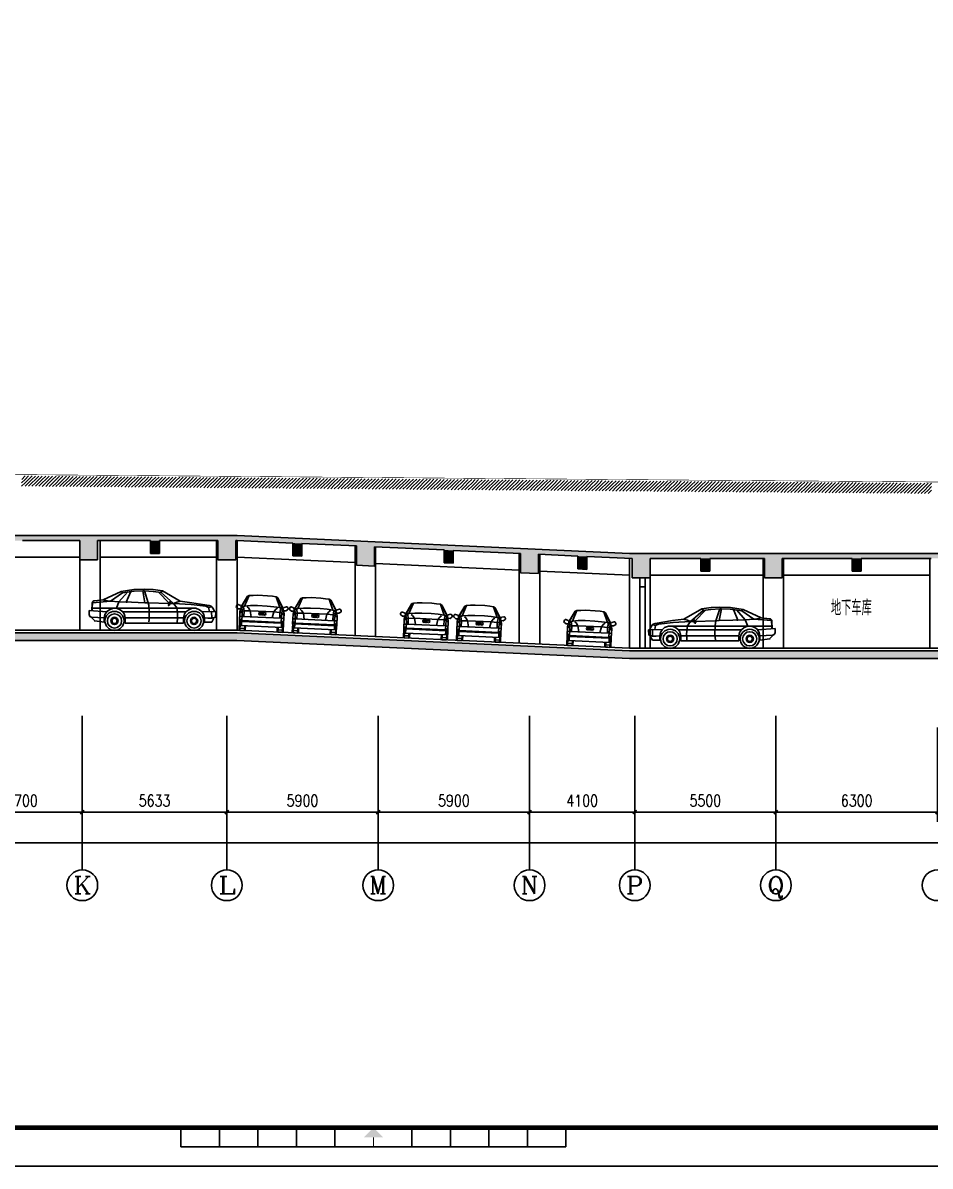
# Model space of a CAD drawing. Extents: x -1348811 to 123514, y -640545 to 749356.
# Drawn here: x -864439 to -829079, y 55076 to 99626 of the extents above; entities that cross this region are included whole.
import ezdxf
from ezdxf.enums import TextEntityAlignment as Align
from ezdxf.xclip import XClip

# ---------------------------------------------------------------- set-up
doc = ezdxf.new("R2010")
doc.units = 0
doc.header["$LTSCALE"] = 10
doc.header["$MEASUREMENT"] = 0
doc.header["$XCLIPFRAME"] = 0
doc.layers.get('0').update_dxf_attribs({"linetype": 'CONTINUOUS'})
doc.layers.get('Defpoints').update_dxf_attribs({"linetype": 'CONTINUOUS'})
for name, color, linetype in [('AXIS', 3, 'CONTINUOUS'), ('AXIS_TEXT', 7, 'CONTINUOUS'), ('PUB_HATCH', 9, 'CONTINUOUS'), ('TEXT', 7, 'CONTINUOUS'), ('wall', 8, 'CONTINUOUS'), ('WINDOW', 4, 'CONTINUOUS'), ('图框', 7, 'CONTINUOUS')]:
    doc.layers.add(name, color=color, linetype=linetype)
doc.styles.add('_TCH_AXIS', font='COMPLEX', dxfattribs={"bigfont": 'GBCBIG'})
doc.styles.add('DIM_FONT', font='SIMPLEX', dxfattribs={"width": 0.8, "bigfont": 'HZTXT'})
doc.styles.add('FS2', font='tjromans.shx', dxfattribs={"width": 0.8, "bigfont": 'tjhztxt.shx'})
doc.styles.get("Standard").update_dxf_attribs({"font": 'GBENOR', "bigfont": 'GBCBIG'})
doc.dimstyles.new('DIMN150', dxfattribs={"dimscale": 1.5, "dimtxt": 300, "dimasz": 100, "dimexe": 250, "dimexo": 300, "dimgap": 150, "dimtad": 1, "dimdec": 0, "dimzin": 0, "dimdsep": 46, "dimtxsty": 'DIM_FONT', "dimblk": 'ARCHTICK', "dimcen": 0.09, "dimclrt": 7, "dimazin": 2, "dimtfac": 1, "dimtdec": 0, "dimtix": 1, "dimtmove": 2, "dimatfit": 3, "dimfxl": 0, "dimtolj": 1, "dimtzin": 0, "dimarcsym": 0})

# ---------------------------------------------------------------- blocks, each defined once
blk = doc.blocks.new('$elev$00000063')
for p, q in [((-1095, 1524), (-1792, 1196)), ((-1041, 1469), (-1505, 1142)), ((-1177, 1114), (-849, 1497)), ((-1095, 1524), (-596, 1598)), ((-1041, 1469), (-1095, 1524)), ((-1081, 1510), (-1068, 1497)), ((-1068, 1497), (-1041, 1469)), ((-1041, 1469), (-590, 1538)), ((-849, 1497), (-1041, 1469)), ((-891, 1109), (-713, 1524)), ((-713, 1524), (-849, 1497)), ((-685, 1524), (-713, 1524)), ((-590, 1538), (-685, 1524)), ((-596, 1598), (-183, 1613)), ((-180, 1551), (-590, 1538)), ((-590, 1538), (-249, 1551)), ((-249, 1551), (-180, 1551)), ((-166, 1087), (-249, 1551)), ((154, 1598), (-183, 1613)), ((-180, 1551), (161, 1524)), ((-180, 1551), (-33, 1085)), ((154, 1598), (516, 1551)), ((161, 1524), (462, 1483)), ((161, 1524), (366, 1497)), ((462, 1483), (366, 1497)), ((784, 1064), (366, 1497)), ((462, 1483), (489, 1524)), ((953, 1059), (462, 1483)), ((489, 1524), (516, 1551)), ((516, 1551), (1212, 1142)), ((-2218, 1068), (-2229, 786)), ((-2202, 1087), (-2215, 869)), ((-1505, 1142), (-2202, 1087)), ((-1792, 1196), (-2128, 1164)), ((-1792, 1196), (-1750, 1182)), ((-1750, 1182), (-1628, 1155)), ((-1505, 1142), (-1628, 1155)), ((-1505, 1142), (-1177, 1114)), ((-1273, 869), (-1177, 1114)), ((-1177, 1114), (-891, 1109)), ((-693, 1103), (-1177, 1114)), ((-891, 1109), (-853, 1107)), ((-693, 1103), (-166, 1087)), ((-33, 1085), (-166, 1087)), ((-33, 1085), (782, 1060)), ((746, 983), (779, 1053)), ((746, 983), (751, 987)), ((746, 983), (762, 983)), ((751, 987), (789, 1059)), ((783, 987), (762, 983)), ((779, 1053), (834, 1158)), ((822, 1059), (783, 987)), ((819, 1120), (789, 1059)), ((834, 1158), (819, 1120)), ((835, 1120), (822, 1059)), ((822, 1059), (953, 1059)), ((834, 1158), (835, 1120)), ((1076, 1101), (953, 1059)), ((1090, 869), (953, 1059)), ((953, 1059), (1636, 1019)), ((1172, 1128), (1076, 1101)), ((1212, 1142), (1172, 1128)), ((1212, 1142), (1661, 1087)), ((2210, 950), (1636, 1019)), ((1661, 1087), (2334, 982)), ((2319, 896), (2210, 950)), ((2219, 951), (2327, 973)), ((2319, 896), (2373, 909)), ((2319, 896), (2352, 738)), ((2373, 909), (2456, 923)), ((-2338, 786), (-2338, 622)), ((-2338, 786), (-1655, 732)), ((-2262, 524), (-2119, 377)), ((-2242, 522), (-1750, 500)), ((-2215, 869), (-2215, 786)), ((-2215, 869), (1814, 869)), ((-1723, 623), (-1750, 500)), ((-1750, 322), (-1750, 500)), ((-1655, 732), (-1723, 623)), ((-1650, 741), (-1546, 814)), ((-1546, 814), (-1409, 869)), ((-1273, 869), (-1136, 814)), ((-1136, 814), (-1027, 732)), ((-958, 623), (-1027, 732)), ((1431, 732), (-1027, 732)), ((-958, 623), (-931, 500)), ((-931, 500), (-931, 295)), ((1335, 500), (-931, 500)), ((1335, 500), (1335, 295)), ((1337, 499), (1362, 610)), ((1431, 732), (1363, 623)), ((1431, 732), (1541, 814)), ((1677, 869), (1541, 814)), ((1964, 814), (1814, 869)), ((2060, 732), (1964, 814)), ((2436, 738), (2060, 732)), ((2060, 732), (2127, 623)), ((2155, 500), (2127, 623)), ((2155, 500), (2155, 322)), ((2291, 486), (2155, 500)), ((2456, 486), (2291, 486)), ((2428, 486), (2587, 520)), ((2596, 735), (2436, 738)), ((2441, 488), (2436, 738)), ((2523, 488), (2437, 322)), ((2556, 735), (2480, 878)), ((2596, 735), (2587, 520)), ((-2119, 377), (-2147, 377)), ((-2119, 377), (-1750, 322)), ((-931, 295), (1335, 295)), ((2437, 322), (2155, 322))]:
    blk.add_line(p, q)
for points in [[(-33, 1085, -0.073246), (-13, 336)], [(1079, 868, -0.088107), (1087, 295)]]:
    blk.add_lwpolyline(points, format="xyb")
for centre, radius in [((-1352, 377), 372), ((-1352, 377), 277), ((-1352, 377), 141), ((-1352, 377), 104), ((1751, 377), 372), ((1751, 377), 277), ((1751, 377), 141), ((1751, 377), 104)]:
    blk.add_circle(centre, radius)
for centre, radius, start, end in [((-2118, 1064), 100, 95.5094, 177.8582), ((2303, 784), 200, 27.974, 81.1208), ((-2238, 622), 100, 180, 267.3569)]:
    blk.add_arc(centre, radius, start, end)
at = {"width": 0.8, "flags": 9}
for tag in ['XSIZE', 'YSIZE']:
    blk.add_attdef(tag, (0, 0), '', height=0.5, dxfattribs=at)
blk = doc.blocks.new('M_G20')
for p, q in [((-809, 922), (-591, 1351)), ((-809, 947), (-591, 1351)), ((-527, 1378), (-688, 961)), ((-594, 1337), (-591, 1351)), ((-591, 1351), (-527, 1378)), ((-527, 1378), (-379, 1391)), ((-190, 1405), (-379, 1391)), ((186, 1405), (-190, 1405)), ((186, 1405), (375, 1391)), ((523, 1378), (375, 1391)), ((522, 1378), (684, 961)), ((590, 1337), (523, 1378)), ((805, 947), (590, 1337)), ((805, 922), (590, 1337)), ((-990, 987), (-1010, 945)), ((-997, 895), (-926, 845)), ((-854, 980), (-942, 1007)), ((-808, 921), (-854, 980)), ((-808, 921), (-835, 849)), ((-809, 880), (-782, 921)), ((-808, 921), (-782, 921)), ((-688, 961), (-782, 921)), ((-729, 921), (-688, 961)), ((-729, 921), (-702, 773)), ((-723, 1111), (-725, 1108)), ((-688, 961), (-460, 988)), ((-539, 894), (-594, 934)), ((-460, 786), (-539, 894)), ((-460, 988), (-190, 1001)), ((-190, 1001), (186, 1001)), ((455, 988), (186, 1001)), ((684, 961), (455, 988)), ((455, 786), (534, 894)), ((534, 894), (590, 934)), ((724, 921), (684, 961)), ((684, 961), (778, 921)), ((698, 773), (724, 921)), ((719, 1111), (720, 1108)), ((805, 880), (778, 921)), ((804, 921), (850, 980)), ((831, 849), (804, 921)), ((804, 921), (830, 849)), ((850, 980), (938, 1007)), ((993, 895), (922, 845)), ((986, 987), (1006, 945)), ((-835, 849), (-926, 845)), ((-863, 732), (-832, 856)), ((-837, 848), (-863, 732)), ((-782, 759), (-863, 678)), ((-863, 732), (-863, 369)), ((-769, 549), (-863, 543)), ((-863, 449), (-769, 389)), ((-782, 813), (-809, 880)), ((-782, 759), (-782, 813)), ((-782, 759), (-702, 773)), ((-782, 759), (-769, 604)), ((-769, 389), (-769, 604)), ((-769, 549), (765, 549)), ((-702, 773), (-460, 786)), ((-702, 774), (-702, 549)), ((455, 786), (-460, 786)), ((-414, 549), (-460, 786)), ((410, 549), (456, 786)), ((698, 773), (455, 786)), ((698, 774), (698, 549)), ((778, 759), (698, 773)), ((778, 759), (765, 604)), ((765, 389), (765, 604)), ((859, 543), (765, 549)), ((765, 389), (859, 449)), ((805, 880), (778, 813)), ((778, 813), (778, 759)), ((778, 759), (859, 678)), ((828, 856), (859, 732)), ((830, 849), (922, 845)), ((833, 848), (859, 732)), ((859, 732), (859, 369)), ((-863, 369), (-809, 194)), ((-782, 356), (-863, 369)), ((-863, 369), (-859, 354)), ((-859, 354), (-863, 369)), ((-859, 356), (-859, 47)), ((-828, 241), (-859, 253)), ((-859, 122), (-828, 89)), ((-828, 2), (-859, 47)), ((-828, 2), (-828, 256)), ((-828, 241), (-824, 241)), ((-652, 89), (-828, 89)), ((-652, 2), (-828, 2)), ((805, 194), (-809, 194)), ((-769, 389), (-782, 356)), ((778, 356), (-782, 356)), ((-782, 194), (-782, 356)), ((765, 389), (-769, 389)), ((-652, 2), (-652, 194)), ((-621, 122), (-652, 89)), ((-652, 2), (-621, 47)), ((-621, 47), (-621, 194)), ((617, 47), (617, 194)), ((617, 122), (648, 89)), ((648, 2), (617, 47)), ((648, 194), (648, 2)), ((648, 89), (825, 89)), ((825, 2), (648, 2)), ((765, 389), (778, 356)), ((778, 356), (859, 369)), ((778, 356), (778, 194)), ((859, 369), (805, 194)), ((820, 241), (825, 241)), ((825, 2), (825, 256)), ((855, 253), (825, 241)), ((855, 122), (825, 89)), ((855, 47), (825, 2)), ((859, 369), (855, 354)), ((855, 354), (859, 369)), ((855, 47), (855, 356))]:
    blk.add_line(p, q)
for centre in [(-79, 694), (-29, 694), (26, 694), (96, 694)]:
    blk.add_circle(centre, 50)
for centre, start, end in [((-975, 928), 153.6733, 235.4221), ((-954, 969), 72.6944, 153.6733), ((950, 969), 26.3267, 107.3056), ((970, 928), 304.5779, 26.3267)]:
    blk.add_arc(centre, 40, start, end)
at = {"width": 0.8, "flags": 9}
for tag in ['XSIZE', 'YSIZE']:
    blk.add_attdef(tag, (0, 0), '', height=0.5, dxfattribs=at)
blk = doc.blocks.new('$LinePat$00000001')
for p, q in [((100, 0), (0, -100)), ((100, -100), (0, -200)), ((100, -200), (0, -300))]:
    blk.add_line(p, q)
blk = doc.blocks.new('_ArchTick')
at = {"color": 0, "linetype": 'ByBlock', "const_width": 0.4}
blk.add_lwpolyline([(-0.5, -0.5), (0.5, 0.5)], dxfattribs=at)
blk = doc.blocks.new('*D1665')
at = {"layer": 'AXIS', "color": 0, "lineweight": -2}
for p, q in [((0, -18434), (0, -23309)), ((211333, -18434), (211333, -23309)), ((0, -22934), (211333, -22934))]:
    blk.add_line(p, q, dxfattribs=at)
at = {"layer": 'Defpoints', "color": 0}
for p in [(0, -17984), (211333, -17984), (211333, -22934)]:
    blk.add_point(p, dxfattribs=at)
at = {"layer": 'AXIS', "color": 0, "lineweight": -2, "xscale": 150, "yscale": 150, "zscale": 150, "rotation": 180}
blk.add_blockref('_ArchTick', (0, -22934), dxfattribs=at)
at = {"layer": 'AXIS', "color": 0, "lineweight": -2, "xscale": 150, "yscale": 150, "zscale": 150}
blk.add_blockref('_ArchTick', (211333, -22934), dxfattribs=at)
at = {"layer": 'AXIS', "color": 7, "insert": (105667, -22484), "char_height": 450, "attachment_point": 5, "style": 'DIM_FONT'}
blk.add_mtext('\\A1;211333', dxfattribs=at)
blk = doc.blocks.new('*D1674')
at = {"layer": 'AXIS', "color": 0, "lineweight": -2}
for p, q in [((37400, -18434), (37400, -22109)), ((42100, -18434), (42100, -22109)), ((37400, -21734), (42100, -21734))]:
    blk.add_line(p, q, dxfattribs=at)
at = {"layer": 'Defpoints', "color": 0}
for p in [(37400, -17984), (42100, -17984), (42100, -21734)]:
    blk.add_point(p, dxfattribs=at)
at = {"layer": 'AXIS', "color": 0, "lineweight": -2, "xscale": 150, "yscale": 150, "zscale": 150, "rotation": 180}
blk.add_blockref('_ArchTick', (37400, -21734), dxfattribs=at)
at = {"layer": 'AXIS', "color": 0, "lineweight": -2, "xscale": 150, "yscale": 150, "zscale": 150}
blk.add_blockref('_ArchTick', (42100, -21734), dxfattribs=at)
at = {"layer": 'AXIS', "color": 7, "insert": (39750, -21284), "char_height": 450, "attachment_point": 5, "style": 'DIM_FONT'}
blk.add_mtext('\\A1;4700', dxfattribs=at)
blk = doc.blocks.new('*D1675')
at = {"layer": 'AXIS', "color": 0, "lineweight": -2}
for p, q in [((42100, -18434), (42100, -22109)), ((47733, -18434), (47733, -22109)), ((42100, -21734), (47733, -21734))]:
    blk.add_line(p, q, dxfattribs=at)
at = {"layer": 'Defpoints', "color": 0}
for p in [(42100, -17984), (47733, -17984), (47733, -21734)]:
    blk.add_point(p, dxfattribs=at)
at = {"layer": 'AXIS', "color": 0, "lineweight": -2, "xscale": 150, "yscale": 150, "zscale": 150, "rotation": 180}
blk.add_blockref('_ArchTick', (42100, -21734), dxfattribs=at)
at = {"layer": 'AXIS', "color": 0, "lineweight": -2, "xscale": 150, "yscale": 150, "zscale": 150}
blk.add_blockref('_ArchTick', (47733, -21734), dxfattribs=at)
at = {"layer": 'AXIS', "color": 7, "insert": (44917, -21284), "char_height": 450, "attachment_point": 5, "style": 'DIM_FONT'}
blk.add_mtext('\\A1;5633', dxfattribs=at)
blk = doc.blocks.new('*D1676')
at = {"layer": 'AXIS', "color": 0, "lineweight": -2}
for p, q in [((47733, -18434), (47733, -22109)), ((53633, -18434), (53633, -22109)), ((47733, -21734), (53633, -21734))]:
    blk.add_line(p, q, dxfattribs=at)
at = {"layer": 'Defpoints', "color": 0}
for p in [(47733, -17984), (53633, -17984), (53633, -21734)]:
    blk.add_point(p, dxfattribs=at)
at = {"layer": 'AXIS', "color": 0, "lineweight": -2, "xscale": 150, "yscale": 150, "zscale": 150, "rotation": 180}
blk.add_blockref('_ArchTick', (47733, -21734), dxfattribs=at)
at = {"layer": 'AXIS', "color": 0, "lineweight": -2, "xscale": 150, "yscale": 150, "zscale": 150}
blk.add_blockref('_ArchTick', (53633, -21734), dxfattribs=at)
at = {"layer": 'AXIS', "color": 7, "insert": (50683, -21284), "char_height": 450, "attachment_point": 5, "style": 'DIM_FONT'}
blk.add_mtext('\\A1;5900', dxfattribs=at)
blk = doc.blocks.new('*D1677')
at = {"layer": 'AXIS', "color": 0, "lineweight": -2}
for p, q in [((53633, -18434), (53633, -22109)), ((59533, -18434), (59533, -22109)), ((53633, -21734), (59533, -21734))]:
    blk.add_line(p, q, dxfattribs=at)
at = {"layer": 'Defpoints', "color": 0}
for p in [(53633, -17984), (59533, -17984), (59533, -21734)]:
    blk.add_point(p, dxfattribs=at)
at = {"layer": 'AXIS', "color": 0, "lineweight": -2, "xscale": 150, "yscale": 150, "zscale": 150, "rotation": 180}
blk.add_blockref('_ArchTick', (53633, -21734), dxfattribs=at)
at = {"layer": 'AXIS', "color": 0, "lineweight": -2, "xscale": 150, "yscale": 150, "zscale": 150}
blk.add_blockref('_ArchTick', (59533, -21734), dxfattribs=at)
at = {"layer": 'AXIS', "color": 7, "insert": (56583, -21284), "char_height": 450, "attachment_point": 5, "style": 'DIM_FONT'}
blk.add_mtext('\\A1;5900', dxfattribs=at)
blk = doc.blocks.new('*D1678')
at = {"layer": 'AXIS', "color": 0, "lineweight": -2}
for p, q in [((59533, -18434), (59533, -22109)), ((63633, -18434), (63633, -22109)), ((59533, -21734), (63633, -21734))]:
    blk.add_line(p, q, dxfattribs=at)
at = {"layer": 'Defpoints', "color": 0}
for p in [(59533, -17984), (63633, -17984), (63633, -21734)]:
    blk.add_point(p, dxfattribs=at)
at = {"layer": 'AXIS', "color": 0, "lineweight": -2, "xscale": 150, "yscale": 150, "zscale": 150, "rotation": 180}
blk.add_blockref('_ArchTick', (59533, -21734), dxfattribs=at)
at = {"layer": 'AXIS', "color": 0, "lineweight": -2, "xscale": 150, "yscale": 150, "zscale": 150}
blk.add_blockref('_ArchTick', (63633, -21734), dxfattribs=at)
at = {"layer": 'AXIS', "color": 7, "insert": (61583, -21284), "char_height": 450, "attachment_point": 5, "style": 'DIM_FONT'}
blk.add_mtext('\\A1;4100', dxfattribs=at)
blk = doc.blocks.new('*D1679')
at = {"layer": 'AXIS', "color": 0, "lineweight": -2}
for p, q in [((63633, -18434), (63633, -22109)), ((69133, -18434), (69133, -22109)), ((63633, -21734), (69133, -21734))]:
    blk.add_line(p, q, dxfattribs=at)
at = {"layer": 'Defpoints', "color": 0}
for p in [(63633, -17984), (69133, -17984), (69133, -21734)]:
    blk.add_point(p, dxfattribs=at)
at = {"layer": 'AXIS', "color": 0, "lineweight": -2, "xscale": 150, "yscale": 150, "zscale": 150, "rotation": 180}
blk.add_blockref('_ArchTick', (63633, -21734), dxfattribs=at)
at = {"layer": 'AXIS', "color": 0, "lineweight": -2, "xscale": 150, "yscale": 150, "zscale": 150}
blk.add_blockref('_ArchTick', (69133, -21734), dxfattribs=at)
at = {"layer": 'AXIS', "color": 7, "insert": (66383, -21284), "char_height": 450, "attachment_point": 5, "style": 'DIM_FONT'}
blk.add_mtext('\\A1;5500', dxfattribs=at)
blk = doc.blocks.new('*D1680')
at = {"layer": 'AXIS', "color": 0, "lineweight": -2}
for p, q in [((69133, -18434), (69133, -22109)), ((75433, -18434), (75433, -22109)), ((69133, -21734), (75433, -21734))]:
    blk.add_line(p, q, dxfattribs=at)
at = {"layer": 'Defpoints', "color": 0}
for p in [(69133, -17984), (75433, -17984), (75433, -21734)]:
    blk.add_point(p, dxfattribs=at)
at = {"layer": 'AXIS', "color": 0, "lineweight": -2, "xscale": 150, "yscale": 150, "zscale": 150, "rotation": 180}
blk.add_blockref('_ArchTick', (69133, -21734), dxfattribs=at)
at = {"layer": 'AXIS', "color": 0, "lineweight": -2, "xscale": 150, "yscale": 150, "zscale": 150}
blk.add_blockref('_ArchTick', (75433, -21734), dxfattribs=at)
at = {"layer": 'AXIS', "color": 7, "insert": (72283, -21284), "char_height": 450, "attachment_point": 5, "style": 'DIM_FONT'}
blk.add_mtext('\\A1;6300', dxfattribs=at)
blk = doc.blocks.new('A1+')
at = {"layer": '图框'}
for p, q in [((48300, -58900), (48300, -58400)), ((49300, -58900), (49300, -58400)), ((50300, -58900), (50300, -58400)), ((51300, -58900), (51300, -58400)), ((52300, -58900), (52300, -58400)), ((54300, -58900), (54300, -58400)), ((55300, -58900), (55300, -58400)), ((56300, -58900), (56300, -58400)), ((57300, -58900), (57300, -58400)), ((58300, -58900), (58300, -58400)), ((48300, -58900), (58300, -58900)), ((0, -59400), (105100, -59400))]:
    blk.add_line(p, q, dxfattribs=at)
at = {"layer": '图框', "const_width": 120}
blk.add_lwpolyline([(104100, -1000), (2500, -1000), (2500, -58400), (104100, -58400)], close=True, dxfattribs=at)
at = {"layer": '图框', "const_width": 30}
blk.add_lwpolyline([(53300, -58650), (53300, -58900)], dxfattribs=at)
at = {"layer": '图框'}
blk.add_solid([(53050, -58650), (53550, -58650), (53300, -58400)], dxfattribs=at)
blk = doc.blocks.new('PM')
at = {"layer": 'AXIS'}
for p, q in [((42100, -17984), (42100, -23984)), ((47733.4, -17984), (47733.4, -23984)), ((53633.4, -17984), (53633.4, -23984)), ((59533.4, -17984), (59533.4, -23984)), ((63633.4, -17984), (63633.4, -23984)), ((69133.4, -17984), (69133.4, -23984))]:
    blk.add_line(p, q, dxfattribs=at)
for centre in [(42100, -24584), (47733.4, -24584), (53633.4, -24584), (59533.4, -24584), (63633.4, -24584), (69133.4, -24584), (75433.4, -24584)]:
    blk.add_circle(centre, 600, dxfattribs=at)
at = {"layer": 'PUB_HATCH'}
for points in [[(-4914, -11149.7), (-4914, -10949.7), (47383.4, -11149.7), (48133.4, -10949.7)], [(47383.4, -11149.7), (48133.4, -10949.7), (48083.4, -11149.7), (48133.4, -10949.7)], [(48083.4, -11149.7), (48133.4, -10949.7), (63533.4, -11854.5), (63433.4, -11649.7)], [(42000, -11149.7), (42700, -11149.7), (42000, -11899.7), (42700, -11899.7)], [(44758.4, -11149.7), (45108.4, -11149.7), (44758.4, -11649.7), (45108.4, -11649.7)], [(47383.4, -11149.7), (48083.4, -11149.7), (47383.4, -11899.7), (48083.4, -11899.7)], [(50308.4, -11249.4), (50658.4, -11267.1), (50308.4, -11749.9), (50658.4, -11765.9)], [(52783.4, -11362.6), (53483.4, -11394.7), (52783.4, -12113.4), (53483.4, -12145.4)], [(56208.4, -11519.3), (56558.4, -11535.3), (56208.4, -12019.9), (56558.4, -12035.9)], [(59183.4, -11655.4), (59883.4, -11688), (59183.4, -12406.2), (59883.4, -12438.3)], [(61408.4, -11757.5), (61758.4, -11773.5), (61408.4, -12257.8), (61758.4, -12273.8)], [(63533.4, -11854.5), (63433.4, -11649.7), (64233.4, -11849.7), (64233.4, -11649.7)], [(63533.4, -11849.7), (64233.4, -11849.7), (63533.4, -12599.7), (64233.4, -12599.7)], [(64233.4, -11849.7), (64233.4, -11649.7), (98908.4, -11849.7), (98908.4, -11649.7)], [(66208.4, -11849.7), (66558.4, -11849.7), (66208.4, -12349.7), (66558.4, -12349.7)], [(68683.4, -11849.7), (69383.4, -11849.7), (68683.4, -12599.7), (69383.4, -12599.7)], [(72108.4, -11849.7), (72458.4, -11849.7), (72108.4, -12349.7), (72458.4, -12349.7)], [(48133.4, -14749.7), (48124.3, -15049.7), (-6341, -14749.7), (-6341, -15049.7)], [(63432.4, -15449.7), (63418.6, -15749.4), (48133.4, -14749.7), (48124.3, -15049.7)], [(111031.9, -15449.7), (111027.3, -15749.7), (63432.4, -15449.7), (63418.6, -15749.4)]]:
    blk.add_solid(points, dxfattribs=at)
at = {"layer": 'wall'}
for p, q in [((-4914, -10949.7), (48133.4, -10949.7)), ((48133.4, -10949.7), (63433.4, -11649.7)), ((39775, -11149.7), (42000, -11149.7)), ((42000, -11149.7), (42000, -11899.7)), ((42700, -11149.7), (44758.4, -11149.7)), ((42700, -11149.7), (42700, -11899.7)), ((44758.4, -11149.7), (44758.4, -11649.7)), ((45108.4, -11149.7), (47383.4, -11149.7)), ((45108.4, -11149.7), (45108.4, -11649.7)), ((47383.4, -11149.7), (47383.4, -11899.7)), ((48083.4, -11149.7), (48133.4, -11149.7)), ((48083.4, -11149.7), (48083.4, -11899.7)), ((48124.3, -11149.5), (50308.4, -11249.4)), ((50308.4, -11249.4), (50308.4, -11749.9)), ((50658.4, -11265.4), (50658.4, -11765.9)), ((50658.4, -11265.4), (52783.4, -11362.6)), ((52783.4, -11362.6), (52783.4, -12113.4)), ((53483.4, -11394.7), (53483.4, -12145.4)), ((53483.4, -11394.7), (56208.4, -11519.3)), ((56208.4, -11519.3), (56208.4, -12019.9)), ((56558.4, -11535.3), (56558.4, -12035.9)), ((56558.4, -11535.3), (59183.4, -11655.4)), ((42000, -11899.7), (42700, -11899.7)), ((44758.4, -11649.7), (45108.4, -11649.7)), ((47383.4, -11899.7), (48083.4, -11899.7)), ((50308.4, -11749.9), (50658.4, -11765.9)), ((56208.4, -12019.9), (56558.4, -12035.9)), ((59183.4, -11655.4), (59183.4, -12406.2)), ((59883.4, -11687.5), (59883.4, -12438.3)), ((59883.4, -11687.5), (61408.4, -11757.2)), ((61408.4, -11757.2), (61408.4, -12257.8)), ((61758.4, -11773.3), (61758.4, -12273.8)), ((61758.4, -11773.3), (63533.4, -11854.5)), ((63433.4, -11649.7), (98908.4, -11649.7)), ((63533.4, -11854.5), (63533.4, -12599.7)), ((64233.4, -11849.7), (66208.4, -11849.7)), ((64233.4, -11849.7), (64233.4, -12599.7)), ((66208.4, -11849.7), (66208.4, -12349.7)), ((66558.4, -11849.7), (68683.4, -11849.7)), ((66558.4, -11849.7), (66558.4, -12349.7)), ((68683.4, -11849.7), (68683.4, -12599.7)), ((69383.4, -11849.7), (72108.4, -11849.7)), ((69383.4, -11849.7), (69383.4, -12599.7)), ((72108.4, -11849.7), (72108.4, -12349.7)), ((72458.4, -11849.7), (75183.4, -11849.7)), ((72458.4, -11849.7), (72458.4, -12349.7)), ((52783.4, -12113.4), (53483.4, -12145.4)), ((59183.4, -12406.2), (59883.4, -12438.3)), ((61408.4, -12257.8), (61758.4, -12273.8)), ((66208.4, -12349.7), (66558.4, -12349.7)), ((72108.4, -12349.7), (72458.4, -12349.7)), ((63533.4, -12599.7), (64233.4, -12599.7)), ((68683.4, -12599.7), (69383.4, -12599.7)), ((-6341, -14749.7), (48133.4, -14749.7)), ((-6341, -15049.7), (48124.3, -15049.7)), ((48124.3, -15049.7), (63424.3, -15749.7)), ((48128.9, -14749.6), (63428.9, -15449.6)), ((63432.4, -15449.7), (98908.4, -15449.7)), ((63424.3, -15749.7), (98908.4, -15749.7))]:
    blk.add_line(p, q, dxfattribs=at)
blk.add_lwpolyline([(64033.4, -12599.7), (64033.4, -12949.7), (63833.4, -12949.7), (63833.4, -12599.7)], dxfattribs=at)
at = {"layer": 'WINDOW'}
for p, q in [((42800, -11149.7), (42800, -14649.7)), ((47333.4, -11149.7), (47333.4, -14649.7)), ((48133.4, -11149.7), (48133.4, -14649.7)), ((52733.4, -11360.3), (52733.4, -14860.1)), ((53533.4, -11396.9), (53533.4, -14896.7)), ((34900, -11799.7), (42000, -11799.7)), ((42000, -11899.7), (42000, -14649.7)), ((42800, -11799.7), (47333.4, -11799.7)), ((48133.4, -11800.4), (52733.4, -12010.9)), ((59133.4, -11653.2), (59133.4, -15152.9)), ((59933.4, -11689.8), (59933.4, -15189.6)), ((63433.4, -11849.9), (63433.4, -14909.7)), ((63433.4, -11849.9), (63433.4, -15349.7)), ((68633.4, -11849.7), (68633.4, -15349.7)), ((69433.4, -11849.7), (69433.4, -15349.7)), ((75133.4, -11849.7), (75133.4, -15349.7)), ((53533.4, -12047.5), (59133.4, -12303.7)), ((59933.4, -12340.3), (63433.4, -12500.4)), ((64233.4, -12499.7), (68633.4, -12499.7)), ((64233.4, -12599.7), (64233.4, -15349.7)), ((69433.4, -12499.7), (75133.4, -12499.7)), ((63833.4, -12949.7), (63833.4, -15349.7)), ((64033.4, -12949.7), (64033.4, -15349.7)), ((-4914, -14649.7), (48133.4, -14649.7)), ((48133.4, -14649.7), (63433.4, -15349.7)), ((63433.4, -15349.7), (98908.4, -15349.7))]:
    blk.add_line(p, q, dxfattribs=at)
at = {"layer": 'WINDOW', "const_width": 20}
blk.add_lwpolyline([(-2804.2, -7749.7), (8787.2, -8249.7), (38133.4, -8569.7), (66251.4, -8799.7), (83216.3, -8929.7), (128148.2, -9219.7), (141243.1, -9299.7), (189509.6, -9589.7), (209333.4, -9799.7)], dxfattribs=at)
at = {"layer": 'PUB_HATCH', "yscale": 1.333333333333333, "zscale": 1.333333333333333}
for p, xscale, rotation in [((39739.7, -8632.8), 1.338998549658332, 359.5313407842477), ((39873.6, -8633.9), 1.338998549658332, 359.5313407842477), ((40007.5, -8635), 1.338998549658332, 359.5313407842477), ((40141.4, -8636.1), 1.338998549658332, 359.5313407842477), ((40275.3, -8637.2), 1.338998549658332, 359.5313407842477), ((40409.2, -8638.3), 1.338998549658332, 359.5313407842477), ((40543.1, -8639.4), 1.338998549658332, 359.5313407842477), ((40677, -8640.5), 1.338998549658332, 359.5313407842477), ((40810.9, -8641.6), 1.338998549658332, 359.5313407842477), ((40944.8, -8642.7), 1.338998549658332, 359.5313407842477), ((41078.7, -8643.8), 1.338998549658332, 359.5313407842477), ((41212.6, -8644.9), 1.338998549658332, 359.5313407842477), ((41346.4, -8646), 1.338998549658332, 359.5313407842477), ((41480.3, -8647.1), 1.338998549658332, 359.5313407842477), ((41614.2, -8648.2), 1.338998549658332, 359.5313407842477), ((41748.1, -8649.3), 1.338998549658332, 359.5313407842477), ((41882, -8650.3), 1.338998549658332, 359.5313407842477), ((42015.9, -8651.4), 1.338998549658332, 359.5313407842477), ((42149.8, -8652.5), 1.338998549658332, 359.5313407842477), ((42283.7, -8653.6), 1.338998549658332, 359.5313407842477), ((42417.6, -8654.7), 1.338998549658332, 359.5313407842477), ((42551.5, -8655.8), 1.338998549658332, 359.5313407842477), ((42685.4, -8656.9), 1.338998549658332, 359.5313407842477), ((42819.3, -8658), 1.338998549658332, 359.5313407842477), ((42953.2, -8659.1), 1.338998549658332, 359.5313407842477), ((43087.1, -8660.2), 1.338998549658332, 359.5313407842477), ((43221, -8661.3), 1.338998549658332, 359.5313407842477), ((43354.9, -8662.4), 1.338998549658332, 359.5313407842477), ((43488.8, -8663.5), 1.338998549658332, 359.5313407842477), ((43622.7, -8664.6), 1.338998549658332, 359.5313407842477), ((43756.6, -8665.7), 1.338998549658332, 359.5313407842477), ((43890.5, -8666.8), 1.338998549658332, 359.5313407842477), ((44024.4, -8667.9), 1.338998549658332, 359.5313407842477), ((44158.2, -8669), 1.338998549658332, 359.5313407842477), ((44292.1, -8670.1), 1.338998549658332, 359.5313407842477), ((44426, -8671.2), 1.338998549658332, 359.5313407842477), ((44559.9, -8672.3), 1.338998549658332, 359.5313407842477), ((44693.8, -8673.3), 1.338998549658332, 359.5313407842477), ((44827.7, -8674.4), 1.338998549658332, 359.5313407842477), ((44961.6, -8675.5), 1.338998549658332, 359.5313407842477), ((45095.5, -8676.6), 1.338998549658332, 359.5313407842477), ((45229.4, -8677.7), 1.338998549658332, 359.5313407842477), ((45363.3, -8678.8), 1.338998549658332, 359.5313407842477), ((45497.2, -8679.9), 1.338998549658332, 359.5313407842477), ((45631.1, -8681), 1.338998549658332, 359.5313407842477), ((45765, -8682.1), 1.338998549658332, 359.5313407842477), ((45898.9, -8683.2), 1.338998549658332, 359.5313407842477), ((46032.8, -8684.3), 1.338998549658332, 359.5313407842477), ((46166.7, -8685.4), 1.338998549658332, 359.5313407842477), ((46300.6, -8686.5), 1.338998549658332, 359.5313407842477), ((46434.5, -8687.6), 1.338998549658332, 359.5313407842477), ((46568.4, -8688.7), 1.338998549658332, 359.5313407842477), ((46702.3, -8689.8), 1.338998549658332, 359.5313407842477), ((46836.2, -8690.9), 1.338998549658332, 359.5313407842477), ((46970.1, -8692), 1.338998549658332, 359.5313407842477), ((47103.9, -8693.1), 1.338998549658332, 359.5313407842477), ((47237.8, -8694.2), 1.338998549658332, 359.5313407842477), ((47371.7, -8695.3), 1.338998549658332, 359.5313407842477), ((47505.6, -8696.3), 1.338998549658332, 359.5313407842477), ((47639.5, -8697.4), 1.338998549658332, 359.5313407842477), ((47773.4, -8698.5), 1.338998549658332, 359.5313407842477), ((47907.3, -8699.6), 1.338998549658332, 359.5313407842477), ((48041.2, -8700.7), 1.338998549658332, 359.5313407842477), ((48175.1, -8701.8), 1.338998549658332, 359.5313407842477), ((48309, -8702.9), 1.338998549658332, 359.5313407842477), ((48442.9, -8704), 1.338998549658332, 359.5313407842477), ((48576.8, -8705.1), 1.338998549658332, 359.5313407842477), ((48710.7, -8706.2), 1.338998549658332, 359.5313407842477), ((48844.6, -8707.3), 1.338998549658332, 359.5313407842477), ((48978.5, -8708.4), 1.338998549658332, 359.5313407842477), ((49112.4, -8709.5), 1.338998549658332, 359.5313407842477), ((49246.3, -8710.6), 1.338998549658332, 359.5313407842477), ((49380.2, -8711.7), 1.338998549658332, 359.5313407842477), ((49514.1, -8712.8), 1.338998549658332, 359.5313407842477), ((49648, -8713.9), 1.338998549658332, 359.5313407842477), ((49781.9, -8715), 1.338998549658332, 359.5313407842477), ((49915.7, -8716.1), 1.338998549658332, 359.5313407842477), ((50049.6, -8717.2), 1.338998549658332, 359.5313407842477), ((50183.5, -8718.3), 1.338998549658332, 359.5313407842477), ((50317.4, -8719.3), 1.338998549658332, 359.5313407842477), ((50451.3, -8720.4), 1.338998549658332, 359.5313407842477), ((50585.2, -8721.5), 1.338998549658332, 359.5313407842477), ((50719.1, -8722.6), 1.338998549658332, 359.5313407842477), ((50853, -8723.7), 1.338998549658332, 359.5313407842477), ((50986.9, -8724.8), 1.338998549658332, 359.5313407842477), ((51120.8, -8725.9), 1.338998549658332, 359.5313407842477), ((51254.7, -8727), 1.338998549658332, 359.5313407842477), ((51388.6, -8728.1), 1.338998549658332, 359.5313407842477), ((51522.5, -8729.2), 1.338998549658332, 359.5313407842477), ((51656.4, -8730.3), 1.338998549658332, 359.5313407842477), ((51790.3, -8731.4), 1.338998549658332, 359.5313407842477), ((51924.2, -8732.5), 1.338998549658332, 359.5313407842477), ((52058.1, -8733.6), 1.338998549658332, 359.5313407842477), ((52192, -8734.7), 1.338998549658332, 359.5313407842477), ((52325.9, -8735.8), 1.338998549658332, 359.5313407842477), ((52459.8, -8736.9), 1.338998549658332, 359.5313407842477), ((52593.7, -8738), 1.338998549658332, 359.5313407842477), ((52727.6, -8739.1), 1.338998549658332, 359.5313407842477), ((52861.4, -8740.2), 1.338998549658332, 359.5313407842477), ((52995.3, -8741.3), 1.338998549658332, 359.5313407842477), ((53129.2, -8742.3), 1.338998549658332, 359.5313407842477), ((53263.1, -8743.4), 1.338998549658332, 359.5313407842477), ((53397, -8744.5), 1.338998549658332, 359.5313407842477), ((53530.9, -8745.6), 1.338998549658332, 359.5313407842477), ((53664.8, -8746.7), 1.338998549658332, 359.5313407842477), ((53798.7, -8747.8), 1.338998549658332, 359.5313407842477), ((53932.6, -8748.9), 1.338998549658332, 359.5313407842477), ((54066.5, -8750), 1.338998549658332, 359.5313407842477), ((54200.4, -8751.1), 1.338998549658332, 359.5313407842477), ((54334.3, -8752.2), 1.338998549658332, 359.5313407842477), ((54468.2, -8753.3), 1.338998549658332, 359.5313407842477), ((54602.1, -8754.4), 1.338998549658332, 359.5313407842477), ((54736, -8755.5), 1.338998549658332, 359.5313407842477), ((54869.9, -8756.6), 1.338998549658332, 359.5313407842477), ((55003.8, -8757.7), 1.338998549658332, 359.5313407842477), ((55137.7, -8758.8), 1.338998549658332, 359.5313407842477), ((55271.6, -8759.9), 1.338998549658332, 359.5313407842477), ((55405.5, -8761), 1.338998549658332, 359.5313407842477), ((55539.4, -8762.1), 1.338998549658332, 359.5313407842477), ((55673.3, -8763.2), 1.338998549658332, 359.5313407842477), ((55807.1, -8764.3), 1.338998549658332, 359.5313407842477), ((55941, -8765.3), 1.338998549658332, 359.5313407842477), ((56074.9, -8766.4), 1.338998549658332, 359.5313407842477), ((56208.8, -8767.5), 1.338998549658332, 359.5313407842477), ((56342.7, -8768.6), 1.338998549658332, 359.5313407842477), ((56476.6, -8769.7), 1.338998549658332, 359.5313407842477), ((56610.5, -8770.8), 1.338998549658332, 359.5313407842477), ((56744.4, -8771.9), 1.338998549658332, 359.5313407842477), ((56878.3, -8773), 1.338998549658332, 359.5313407842477), ((57012.2, -8774.1), 1.338998549658332, 359.5313407842477), ((57146.1, -8775.2), 1.338998549658332, 359.5313407842477), ((57280, -8776.3), 1.338998549658332, 359.5313407842477), ((57413.9, -8777.4), 1.338998549658332, 359.5313407842477), ((57547.8, -8778.5), 1.338998549658332, 359.5313407842477), ((57681.7, -8779.6), 1.338998549658332, 359.5313407842477), ((57815.6, -8780.7), 1.338998549658332, 359.5313407842477), ((57949.5, -8781.8), 1.338998549658332, 359.5313407842477), ((58083.4, -8782.9), 1.338998549658332, 359.5313407842477), ((58217.3, -8784), 1.338998549658332, 359.5313407842477), ((58351.2, -8785.1), 1.338998549658332, 359.5313407842477), ((58485.1, -8786.2), 1.338998549658332, 359.5313407842477), ((58618.9, -8787.3), 1.338998549658332, 359.5313407842477), ((58752.8, -8788.3), 1.338998549658332, 359.5313407842477), ((58886.7, -8789.4), 1.338998549658332, 359.5313407842477), ((59020.6, -8790.5), 1.338998549658332, 359.5313407842477), ((59154.5, -8791.6), 1.338998549658332, 359.5313407842477), ((59288.4, -8792.7), 1.338998549658332, 359.5313407842477), ((59422.3, -8793.8), 1.338998549658332, 359.5313407842477), ((59556.2, -8794.9), 1.338998549658332, 359.5313407842477), ((59690.1, -8796), 1.338998549658332, 359.5313407842477), ((59824, -8797.1), 1.338998549658332, 359.5313407842477), ((59957.9, -8798.2), 1.338998549658332, 359.5313407842477), ((60091.8, -8799.3), 1.338998549658332, 359.5313407842477), ((60225.7, -8800.4), 1.338998549658332, 359.5313407842477), ((60359.6, -8801.5), 1.338998549658332, 359.5313407842477), ((60493.5, -8802.6), 1.338998549658332, 359.5313407842477), ((60627.4, -8803.7), 1.338998549658332, 359.5313407842477), ((60761.3, -8804.8), 1.338998549658332, 359.5313407842477), ((60895.2, -8805.9), 1.338998549658332, 359.5313407842477), ((61029.1, -8807), 1.338998549658332, 359.5313407842477), ((61163, -8808.1), 1.338998549658332, 359.5313407842477), ((61296.9, -8809.2), 1.338998549658332, 359.5313407842477), ((61430.8, -8810.3), 1.338998549658332, 359.5313407842477), ((61564.6, -8811.3), 1.338998549658332, 359.5313407842477), ((61698.5, -8812.4), 1.338998549658332, 359.5313407842477), ((61832.4, -8813.5), 1.338998549658332, 359.5313407842477), ((61966.3, -8814.6), 1.338998549658332, 359.5313407842477), ((62100.2, -8815.7), 1.338998549658332, 359.5313407842477), ((62234.1, -8816.8), 1.338998549658332, 359.5313407842477), ((62368, -8817.9), 1.338998549658332, 359.5313407842477), ((62501.9, -8819), 1.338998549658332, 359.5313407842477), ((62635.8, -8820.1), 1.338998549658332, 359.5313407842477), ((62769.7, -8821.2), 1.338998549658332, 359.5313407842477), ((62903.6, -8822.3), 1.338998549658332, 359.5313407842477), ((63037.5, -8823.4), 1.338998549658332, 359.5313407842477), ((63171.4, -8824.5), 1.338998549658332, 359.5313407842477), ((63305.3, -8825.6), 1.338998549658332, 359.5313407842477), ((63439.2, -8826.7), 1.338998549658332, 359.5313407842477), ((63573.1, -8827.8), 1.338998549658332, 359.5313407842477), ((63707, -8828.9), 1.338998549658332, 359.5313407842477), ((63840.9, -8830), 1.338998549658332, 359.5313407842477), ((63974.8, -8831.1), 1.338998549658332, 359.5313407842477), ((64108.7, -8832.2), 1.338998549658332, 359.5313407842477), ((64242.6, -8833.3), 1.338998549658332, 359.5313407842477), ((64376.5, -8834.3), 1.338998549658332, 359.5313407842477), ((64510.3, -8835.4), 1.338998549658332, 359.5313407842477), ((64644.2, -8836.5), 1.338998549658332, 359.5313407842477), ((64778.1, -8837.6), 1.338998549658332, 359.5313407842477), ((64912, -8838.7), 1.338998549658332, 359.5313407842477), ((65045.9, -8839.8), 1.338998549658332, 359.5313407842477), ((65179.8, -8840.9), 1.338998549658332, 359.5313407842477), ((65313.7, -8842), 1.338998549658332, 359.5313407842477), ((65447.6, -8843.1), 1.338998549658332, 359.5313407842477), ((65581.5, -8844.2), 1.338998549658332, 359.5313407842477), ((65715.4, -8845.3), 1.338998549658332, 359.5313407842477), ((65849.3, -8846.4), 1.338998549658332, 359.5313407842477), ((65983.2, -8847.5), 1.338998549658332, 359.5313407842477), ((66117.1, -8848.6), 1.338998549658332, 359.5313407842477), ((66251, -8849.7), 1.335865907079527, 359.5609593305952), ((66384.6, -8850.7), 1.335865907079527, 359.5609593305952), ((66518.2, -8851.7), 1.335865907079527, 359.5609593305952), ((66651.7, -8852.8), 1.335865907079527, 359.5609593305952), ((66785.3, -8853.8), 1.335865907079527, 359.5609593305952), ((66918.9, -8854.8), 1.335865907079527, 359.5609593305952), ((67052.5, -8855.8), 1.335865907079527, 359.5609593305952), ((67186.1, -8856.8), 1.335865907079527, 359.5609593305952), ((67319.6, -8857.9), 1.335865907079527, 359.5609593305952), ((67453.2, -8858.9), 1.335865907079527, 359.5609593305952), ((67586.8, -8859.9), 1.335865907079527, 359.5609593305952), ((67720.4, -8860.9), 1.335865907079527, 359.5609593305952), ((67854, -8862), 1.335865907079527, 359.5609593305952), ((67987.6, -8863), 1.335865907079527, 359.5609593305952), ((68121.1, -8864), 1.335865907079527, 359.5609593305952), ((68254.7, -8865), 1.335865907079527, 359.5609593305952), ((68388.3, -8866.1), 1.335865907079527, 359.5609593305952), ((68521.9, -8867.1), 1.335865907079527, 359.5609593305952), ((68655.5, -8868.1), 1.335865907079527, 359.5609593305952), ((68789.1, -8869.1), 1.335865907079527, 359.5609593305952), ((68922.6, -8870.2), 1.335865907079527, 359.5609593305952), ((69056.2, -8871.2), 1.335865907079527, 359.5609593305952), ((69189.8, -8872.2), 1.335865907079527, 359.5609593305952), ((69323.4, -8873.2), 1.335865907079527, 359.5609593305952), ((69457, -8874.2), 1.335865907079527, 359.5609593305952), ((69590.6, -8875.3), 1.335865907079527, 359.5609593305952), ((69724.1, -8876.3), 1.335865907079527, 359.5609593305952), ((69857.7, -8877.3), 1.335865907079527, 359.5609593305952), ((69991.3, -8878.3), 1.335865907079527, 359.5609593305952), ((70124.9, -8879.4), 1.335865907079527, 359.5609593305952), ((70258.5, -8880.4), 1.335865907079527, 359.5609593305952), ((70392, -8881.4), 1.335865907079527, 359.5609593305952), ((70525.6, -8882.4), 1.335865907079527, 359.5609593305952), ((70659.2, -8883.5), 1.335865907079527, 359.5609593305952), ((70792.8, -8884.5), 1.335865907079527, 359.5609593305952), ((70926.4, -8885.5), 1.335865907079527, 359.5609593305952), ((71060, -8886.5), 1.335865907079527, 359.5609593305952), ((71193.5, -8887.6), 1.335865907079527, 359.5609593305952), ((71327.1, -8888.6), 1.335865907079527, 359.5609593305952), ((71460.7, -8889.6), 1.335865907079527, 359.5609593305952), ((71594.3, -8890.6), 1.335865907079527, 359.5609593305952), ((71727.9, -8891.6), 1.335865907079527, 359.5609593305952), ((71861.5, -8892.7), 1.335865907079527, 359.5609593305952), ((71995, -8893.7), 1.335865907079527, 359.5609593305952), ((72128.6, -8894.7), 1.335865907079527, 359.5609593305952), ((72262.2, -8895.7), 1.335865907079527, 359.5609593305952), ((72395.8, -8896.8), 1.335865907079527, 359.5609593305952), ((72529.4, -8897.8), 1.335865907079527, 359.5609593305952), ((72663, -8898.8), 1.335865907079527, 359.5609593305952), ((72796.5, -8899.8), 1.335865907079527, 359.5609593305952), ((72930.1, -8900.9), 1.335865907079527, 359.5609593305952), ((73063.7, -8901.9), 1.335865907079527, 359.5609593305952), ((73197.3, -8902.9), 1.335865907079527, 359.5609593305952), ((73330.9, -8903.9), 1.335865907079527, 359.5609593305952), ((73464.4, -8905), 1.335865907079527, 359.5609593305952), ((73598, -8906), 1.335865907079527, 359.5609593305952), ((73731.6, -8907), 1.335865907079527, 359.5609593305952), ((73865.2, -8908), 1.335865907079527, 359.5609593305952), ((73998.8, -8909.1), 1.335865907079527, 359.5609593305952), ((74132.4, -8910.1), 1.335865907079527, 359.5609593305952), ((74265.9, -8911.1), 1.335865907079527, 359.5609593305952), ((74399.5, -8912.1), 1.335865907079527, 359.5609593305952), ((74533.1, -8913.1), 1.335865907079527, 359.5609593305952), ((74666.7, -8914.2), 1.335865907079527, 359.5609593305952), ((74800.3, -8915.2), 1.335865907079527, 359.5609593305952), ((74933.9, -8916.2), 1.335865907079527, 359.5609593305952), ((75067.4, -8917.2), 1.335865907079527, 359.5609593305952)]:
    blk.add_blockref('$LinePat$00000001', p, dxfattribs=dict(at, xscale=xscale, rotation=rotation))
at = {"layer": 'PUB_HATCH'}
blk.add_blockref('$elev$00000063', (44707.2, -14659.8), dxfattribs=at)
for p, rotation in [((49072.4, -14694.6), 357.3804512045672), ((51143.1, -14789.4), 357.3804512045672), ((55472.4, -14987.5), 357.3804512045676), ((57543.1, -15082.2), 357.3804512045672), ((61843.1, -15278.9), 357.3804512045679)]:
    blk.add_blockref('M_G20', p, dxfattribs=dict(at, rotation=rotation))
at = {"layer": 'PUB_HATCH', "xscale": -1}
blk.add_blockref('$elev$00000063', (66762, -15359.8), dxfattribs=at)
at = {"layer": 'AXIS_TEXT', "style": '_TCH_AXIS'}
for s, width, p, p2 in [('K', 1.105263, (41760.6, -24923.4), (42439.4, -24923.4)), ('L', 1.4, (47394, -24923.4), (48072.8, -24923.4)), ('N', 1.105263, (59194, -24923.4), (59872.8, -24923.4)), ('P', 1.235294, (63294, -24923.4), (63972.8, -24923.4)), ('Q', 1.3125, (68794, -24923.4), (69472.8, -24923.4))]:
    blk.add_text(s, height=678.8, dxfattribs=dict(at, width=width)).set_placement(p, p2, align=Align.FIT)
blk.add_text('M', height=678.8, dxfattribs=at).set_placement((53294, -24923.4), (53972.8, -24923.4), align=Align.FIT)
at = {"layer": 'TEXT', "style": 'FS2', "width": 0.7}
blk.add_text('地下车库', height=600, rotation=0.16112, dxfattribs=at).set_placement((71277.7, -14072.4))
at = {"layer": 'AXIS'}
for p1, p2, distance, picture, middle in [((0, -17984), (211333.4, -17984), -4950, '*D1665', (105666.7, -22484)), ((37400, -17984), (42100, -17984), -3750, '*D1674', (39750, -21284)), ((42100, -17984), (47733.4, -17984), -3750, '*D1675', (44916.7, -21284)), ((47733.4, -17984), (53633.4, -17984), -3750, '*D1676', (50683.4, -21284)), ((53633.4, -17984), (59533.4, -17984), -3750, '*D1677', (56583.4, -21284)), ((59533.4, -17984), (63633.4, -17984), -3750, '*D1678', (61583.4, -21284)), ((63633.4, -17984), (69133.4, -17984), -3750, '*D1679', (66383.4, -21284)), ((69133.4, -17984), (75433.4, -17984), -3750, '*D1680', (72283.4, -21284))]:
    dim = blk.add_aligned_dim(p1=p1, p2=p2, distance=distance, dimstyle='DIMN150', dxfattribs=at)
    dim.commit()
    dim.dimension.update_dxf_attribs({"geometry": picture, "text_midpoint": middle})

msp = doc.modelspace()

# ---------------------------------------------------------------- block references
at = {"xscale": 1.5, "yscale": 1.5, "zscale": 1.5}
msp.add_blockref('A1+', (-930726, 144176.5), dxfattribs=at)
at = {"layer": 'wall'}
ref = msp.add_blockref('PM', (-904223.9, 90605.3), dxfattribs=at)
XClip(ref).set_block_clipping_path([(-16661.3356396881, -33446.1454785406), (109152.9914578321, 1864.8020964313)])

doc.saveas('drawing.dxf')
